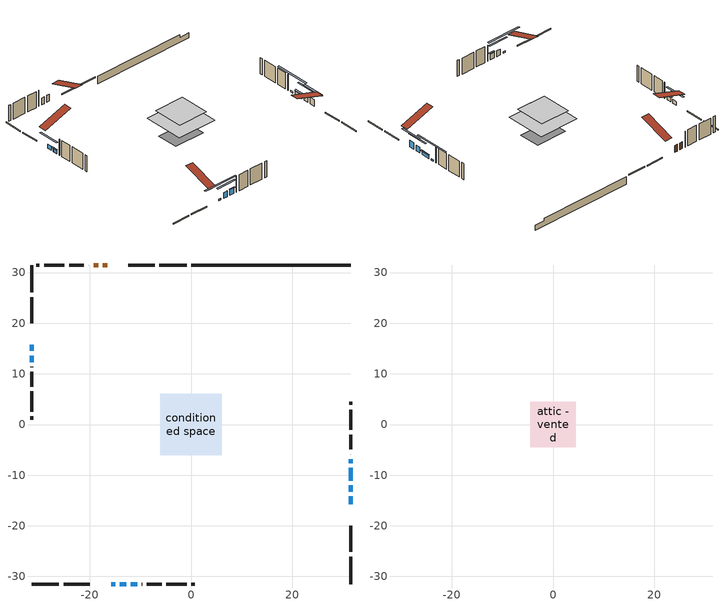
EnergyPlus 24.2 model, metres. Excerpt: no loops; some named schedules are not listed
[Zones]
conditioned space
 floor outside (Floor1 construction): -2.06,-2.06 -2.06,2.06 2.06,2.06 2.06,-2.06 z0.31
 floor adiabatic (AdiabaticFloorConstruction): -6.05,-6.05 -6.05,6.05 6.05,6.05 6.05,-6.05 z2.75
 floor foundation (Slab1 construction): -4.73,-3.12 -4.73,3.12 4.73,3.12 4.73,-3.12 z-1.92
 wall outside (RimJoist1 construction): -0.84,31.48 -6.26,31.48 / -31.48,-31.48 -26.07,-31.48 / -31.48,31.48 -31.48,26.07 / 31.48,-31.48 31.48,-26.07 z0.31:0.61
 wall outside (RimJoist2 construction): -7.19,31.48 -12.37,31.48 / -25.14,-31.48 -19.96,-31.48 / -31.48,25.14 -31.48,19.96 / 31.48,-25.14 31.48,-19.96 z0.31:0.61
 wall outside (AdiabaticWallConstruction 1): -16.54,31.48 -17.41,31.48 / -18.34,31.48 -19.21,31.48 z0.31:2.34
 wall outside (AdiabaticWallConstruction): 31.48,-15.78 31.48,-14.18 z0.31:2.34; -15.78,-31.48 -14.99,-31.48 / 31.48,-7.61 31.48,-6.82 z0.31:0.77; -14.06,-31.48 -12.82,-31.48 / -11.89,-31.48 -10.65,-31.48 / 31.48,-13.25 31.48,-12.01 z0.31:2.04; 31.48,-11.08 31.48,-8.54 / -31.48,15.78 -31.48,14.51 / -31.48,13.58 -31.48,12.31 z0.31:1.43
 wall outside (Wall1 construction): -20.14,31.48 -20.2,31.48 / -9.72,-31.48 -9.66,-31.48 / -31.48,11.38 -31.48,11.32 / 31.48,-5.89 31.48,-5.83 z0.31:5.19
 wall outside (Wall2 construction): -21.13,31.48 -24.05,31.48 / -8.73,-31.48 -5.81,-31.48 / -31.48,10.39 -31.48,7.47 / 31.48,-4.9 31.48,-1.98 z0.31:5.19
 wall outside (Wall3 construction): -24.98,31.48 -28.98,31.48 / -4.88,-31.48 -0.88,-31.48 / -31.48,6.54 -31.48,2.54 / 31.48,-1.05 31.48,2.95 z0.31:5.19
 wall outside (Wall4 construction): -29.9,31.48 -30.55,31.48 / 0.05,-31.48 0.7,-31.48 / -31.48,1.61 -31.48,0.96 / 31.48,3.88 31.48,4.52 z0.31:5.19
 wall foundation (FoundationWall1 construction): 0.09,31.48,-1.92 0.09,31.48,0.31 28.34,31.48,0.31 28.34,31.48,-0.48 31.48,31.48,-0.48 31.48,31.48,-1.92
 window (WindowConstruction): 31.48,-15.78 31.48,-14.18 z0.31:2.34
 window (WindowConstruction 8): -15.78,-31.48 -14.99,-31.48 z0.31:0.77
 window (WindowConstruction 1): -14.06,-31.48 -12.82,-31.48 z0.31:2.04
 window (WindowConstruction 2): -11.89,-31.48 -10.65,-31.48 z0.31:2.04
 window (WindowConstruction 3): 31.48,-13.25 31.48,-12.01 z0.31:2.04
 window (WindowConstruction 4): 31.48,-11.08 31.48,-8.54 z0.31:1.43
 window (WindowConstruction 5): -31.48,15.78 -31.48,14.51 z0.31:1.43
 window (WindowConstruction 6): -31.48,13.58 -31.48,12.31 z0.31:1.43
 window (WindowConstruction 7): 31.48,-7.61 31.48,-6.82 z0.31:0.77
 door (Door): -16.54,31.48 -17.41,31.48 z0.31:2.34
 door (Door 1): -18.34,31.48 -19.21,31.48 z0.31:2.34
 ceiling adiabatic (AdiabaticFloorConstruction): 6.05,-6.05 6.05,6.05 -6.05,6.05 -6.05,-6.05 z2.75
attic - vented
 floor to conditioned space (Floor2 construction Reversed): -4.52,-4.52 -4.52,4.52 4.52,4.52 4.52,-4.52 z5.19
 roof outside (Roof1 construction): -15.61,31.48,5.19 -15.61,22.68,8.12 -13.29,22.68,8.12 -13.29,31.48,5.19; -16.71,-31.48,5.19 -16.71,-22.68,8.12 -19.03,-22.68,8.12 -19.03,-31.48,5.19; -31.48,16.71,5.19 -22.68,16.71,8.12 -22.68,19.03,8.12 -31.48,19.03,5.19; 31.48,-16.71,5.19 22.68,-16.71,8.12 22.68,-19.03,8.12 31.48,-19.03,5.19
shading: 31.48,-11.72 31.48,-18.24 31.89,-18.24 31.89,-11.72 z4.8; -10.09,-31.48 -20.68,-31.48 -20.68,-31.89 -10.09,-31.89 z5.67; -10.36,-31.48 -16.52,-31.48 -16.52,-31.89 -10.36,-31.89 z4.5; -10.45,-31.48 -12.09,-31.48 -12.09,-31.89 -10.45,-31.89 z2.24; 31.48,-9.55 31.48,-15.71 31.89,-15.71 31.89,-9.55 z4.5; 31.48,-8.33 31.48,-11.28 31.89,-11.28 31.89,-8.33 z1.63; -31.48,12.05 -31.48,18.24 -31.89,18.24 -31.89,12.05 z3.89; -31.48,12.11 -31.48,13.78 -31.89,13.78 -31.89,12.11 z1.63; 31.48,-1.92 31.48,-12.51 31.89,-12.51 31.89,-1.92 z5.67
[Building]
Building 1: Terrain=Suburbs
[Site:Location]
Toronto City Centre_ON: Latitude {deg}=43.63; Longitude {deg}=-79.39; Time Zone {hr}=-5; Elevation {m}=77; Keep Site Location Information=Yes
[Site:GroundTemperature:Shallow]
5.01852, 3.26908, 3.12898, 3.95918, 7.29196, 10.6092, 13.4851, 15.3069, 15.4617, 13.9799, 11.1774, 7.9619
[Site:WaterMainsTemperature]
Calculation Method=Schedule; Temperature Schedule=mains temperature schedule
[Material] Roughness=Rough; Thermal Absorptance=0.9
Name | Thickness {m} | Conductivity {W/m-K} | Density {kg/m3} | Specific Heat {J/kg-K} | Solar Absorptance | Visible Absorptance
asphalt or fiberglass shingles | 0.00635 | 0.162714 | 1121.4 | 1465.45 | 0.4 | 0.4
ceiling loosefill ins | 0.423333 | 0.0480833 | 16.02 | 1046.75 | 0.7 | 0.7
ceiling stud and cavity | 0.1397 | 0.193034 | 65.682 | 1177.47 | 0.7 | 0.7
concrete 4.0 in. | 0.1016 | 1.803125 | 2242.8 | 837.4 | 0.7 | 0.7
concrete 8.0 in. | 0.2032 | 1.803125 | 2242.8 | 837.4 | 0.7 | 0.7
door material | 0.04445 | 0.053851 | 512.64 | 1214.23 | 0.7 | 0.7
door material 1 | 0.04445 | 0.188738 | 512.64 | 1214.23 | 0.7 | 0.7
exterior vertical ins | 0.0457286 | 0.029427 | 32.04 | 1214.23 | 0.7 | 0.7
floor covering | 0.0127 | 0.0433444 | 54.468 | 1339.84 | 0.6 | 0.6
floor rigid ins; rim joist rigid ins | 0.051816 | 0.029427 | 32.04 | 1214.23 | 0.7 | 0.7
floor rigid ins 1; wall rigid ins | 0.512978 | 0.029427 | 32.04 | 1214.23 | 0.7 | 0.7
floor stud and cavity | 0.1397 | 0.110468 | 92.3553 | 1139.71 | 0.7 | 0.7
floor stud and cavity 1 | 0.1397 | 1.75129 | 37.0049 | 1207.88 | 0.7 | 0.7
furniture material conditioned space 1 | 0.1524 | 0.115458 | 640.8 | 1214.23 | 0.6 | 0.6
gypsum board | 0.0127 | 0.160291 | 801 | 837.4 | 0.6 | 0.6
gypsum board 1 | 0.0127 | 0.160291 | 801 | 837.4 | 0.7 | 0.7
osb sheathing 0.5 in. | 0.0127 | 0.115458 | 512.64 | 1214.23 | 0.7 | 0.7
osb sheathing 0.75 in. | 0.01905 | 0.115458 | 512.64 | 1214.23 | 0.7 | 0.7
osb sheathing 2.0 in. | 0.0508 | 0.115458 | 512.64 | 1214.23 | 0.7 | 0.7
rim joist stud and cavity | 0.0508 | 0.308293 | 125.044 | 1163.47 | 0.6 | 0.6
rim joist stud and cavity 1 | 0.0508 | 0.107068 | 50.32683 | 1063.81 | 0.6 | 0.6
slab rigid ins | 0.00025908 | 0.029427 | 32.04 | 1214.23 | 0.7 | 0.7
wall stud and cavity | 0.1397 | 0.17631 | 139.0536 | 1170.24 | 0.7 | 0.7
wall stud and cavity 1 | 0.1397 | 0.0826441 | 139.0536 | 1170.24 | 0.7 | 0.7
wall stud and cavity 2 | 0.1397 | 0.0823866 | 139.0536 | 1170.24 | 0.7 | 0.7
wall stud and cavity 3 | 0.1397 | 0.116332 | 139.0536 | 1170.24 | 0.7 | 0.7
wall stud and cavity 4 | 0.0889 | 0.380278 | 52.3479 | 1209.89 | 0.7 | 0.7
wall stud and cavity 5 | 0.0889 | 0.391764 | 83.0341 | 1211.67 | 0.7 | 0.7
wood siding | 0.0254 | 0.102417 | 544.68 | 1172.36 | 0.4 | 0.4
wood siding 1; wood siding 2; wood siding 3 | 0.0254 | 0.102417 | 544.68 | 1172.36 | 0.7 | 0.7
[WindowMaterial:SimpleGlazingSystem]
Name | U-Factor {W/m2-K} | Solar Heat Gain Coefficient
WindowMaterial | 2.98322 | 0.58
WindowMaterial 1 | 2.532388 | 0.56
WindowMaterial 2 | 2.59882 | 0.53
WindowMaterial 3 | 2.81969 | 0.38
[Construction]
AdiabaticFloorConstruction: floor stud and cavity 1, floor rigid ins 1, osb sheathing 0.75 in., floor covering
AdiabaticWallConstruction: wood siding 2, wall rigid ins, wall stud and cavity 4, gypsum board
AdiabaticWallConstruction 1: wood siding 3, wall rigid ins, wall stud and cavity 4, gypsum board
Door: door material
Door 1: door material 1
Floor1 construction: floor stud and cavity, floor rigid ins, osb sheathing 0.75 in., floor covering
Floor2 construction Reversed: gypsum board, ceiling stud and cavity, ceiling loosefill ins
FoundationWall1 construction: concrete 8.0 in., gypsum board 1
furniture construction conditioned space 1: furniture material conditioned space 1
PartitionWallConstruction: gypsum board, wall stud and cavity 5, gypsum board
RimJoist1 construction: wood siding 1, rim joist rigid ins, osb sheathing 2.0 in., rim joist stud and cavity
RimJoist2 construction: wood siding 1, rim joist stud and cavity 1
Roof1 construction: asphalt or fiberglass shingles
Slab1 construction: slab rigid ins, concrete 4.0 in.
Wall1 construction: wood siding, osb sheathing 0.5 in., wall stud and cavity, gypsum board
Wall2 construction: wood siding, osb sheathing 0.5 in., wall stud and cavity 1, gypsum board
Wall3 construction: wood siding, osb sheathing 0.5 in., wall stud and cavity 2, gypsum board
Wall4 construction: wood siding, osb sheathing 0.5 in., wall stud and cavity 3, gypsum board
WindowConstruction: WindowMaterial
WindowConstruction 1; WindowConstruction 2; WindowConstruction 3: WindowMaterial 1
WindowConstruction 4; WindowConstruction 5; WindowConstruction 6: WindowMaterial 2
WindowConstruction 7; WindowConstruction 8: WindowMaterial 3
[Zone] Multiplier=1; Part of Total Floor Area=Yes
Name | Volume {m3}
attic - vented | 38.9351
conditioned space | 502
[Space]
Name | Zone | Volume {m3}
attic - vented 1 | attic - vented | 38.9351
conditioned space 1 | conditioned space | 502
[ZoneInfiltration:EffectiveLeakageArea]
infil attic - vented 1: Zone or Space=attic - vented 1; Schedule=Always On Discrete; Effective Air Leakage Area {cm2}=3440.84; Stack Coefficient=0.000204092; Wind Coefficient=9.65236e-06
[ZoneMixing]
whole house fan mix: Zone or Space=attic - vented; Schedule=Always On Continuous; Design Flow Rate Calculation Method=Flow/Zone; Design Flow Rate {m3/s}=0; Source Zone or Space=conditioned space
[SurfaceProperty:ExposedFoundationPerimeter]
Slab1: Exposed Perimeter Calculation Method=TotalExposedPerimeter; Total Exposed Perimeter {m}=31.394
[InternalMass] Zone or ZoneList=conditioned space; Space or SpaceList=conditioned space 1
Name | Construction | Surface Area {m2}
furniture mass conditioned space 1 | furniture construction conditioned space 1 | 88.9998
partition wall mass | PartitionWallConstruction | 222.499
[Lights]
interior lighting: Zone or ZoneList or Space or SpaceList=conditioned space 1; Schedule=interior lighting schedule; Design Level Calculation Method=LightingLevel; Lighting Level {W}=343.2; Return Air Fraction=0; Fraction Radiant=0.6; Fraction Visible=0.2; Fraction Replaceable=1
[People]
occupants: Zone or ZoneList or Space or SpaceList=conditioned space 1; Number of People Schedule=occupants schedule; Number of People Calculation Method=People; Number of People=3; Fraction Radiant=0.314171; Sensible Heat Fraction=0.56303; Activity Level Schedule=occupants activity schedule; Carbon Dioxide Generation Rate {m3/s-W}=0; Enable ASHRAE 55 Comfort Warnings=No; Mean Radiant Temperature Calculation Type=EnclosureAveraged
[ElectricEquipment] Zone or ZoneList or Space or SpaceList=conditioned space 1; Design Level Calculation Method=EquipmentLevel
Name | Schedule | Design Level {W} | Fraction Latent | Fraction Radiant | Fraction Lost
clothes dryer | clothes dryer schedule | 140.772 | 0.015 | 0.081 | 0.85
clothes washer | clothes washer schedule | 32.1985 | 0.03 | 0.162 | 0.7
cooking range | cooking range schedule | 215.147 | 0.08 | 0.432 | 0.2
dishwasher | dishwasher schedule | 66.8632 | 0.3 | 0.18 | 0.4
fridge | fridge schedule | 72.9452 | 0 | 0.6 | 0
mech vent bath fan 0 | mech vent bath fan 0 schedule | 50.2 | 0 | 0 | 1
mech vent bath fan 1 | mech vent bath fan 1 schedule | 50.2 | 0 | 0 | 1
mech vent house fan | mech vent house fan schedule | 0 | 0 | 0 | 1
mech vent house fan cfis | mech vent house fan cfis schedule | 0 | 0 | 0 | 0
mech vent range fan 0 | mech vent range fan 0 schedule | 57 | 0 | 0 | 1
misc plug loads | misc plug loads schedule | 494.7 | 0.045 | 0.513 | 0.1
whole house fan | Always On Discrete | 0 | 0 | 0 | 1
[OtherEquipment] Zone or ZoneList or Space or SpaceList=conditioned space 1; Design Level Calculation Method=EquipmentLevel
Name | Fuel Type | Schedule | Design Level {W} | Fraction Latent | Fraction Radiant | Fraction Lost
clothes dryer 1 | Electricity | clothes dryer schedule | 0 | 0.015 | 0.081 | 0.85
cooking range 1 | Electricity | cooking range schedule | 0 | 0.08 | 0.432 | 0.2
general water use latent | None | general water use schedule | 62.594 | 1 | 0 | 0
general water use sensible | None | general water use schedule | -61.6891 | 0 | 0.6 | 0
mech vent house fan latent load | None | Always On Discrete | 0 | 1 | 0 | 0
mech vent house fan sensible load | None | Always On Discrete | 0 | 0 | 0 | 0
water heater energy adjustment1 | NaturalGas | Always On Discrete | 0.01 | 0 | 0 | 1
[ZoneInfiltration:DesignFlowRate] Zone or ZoneList or Space or SpaceList=conditioned space 1; Schedule=Always On Discrete; Design Flow Rate Calculation Method=Flow/Zone; Design Flow Rate {m3/s}=0
infil flow; natural vent flow; whole house fan flow
[AvailabilityManager:Scheduled]
central ac and furnace airloop Availability Manager: Schedule=Always On Discrete
[Foundation:Kiva]
Foundation Kiva 1: Initial Indoor Air Temperature {C}=18; Wall Height Above Grade {m}=0.310012; Wall Depth Below Slab {m}=0.2032; Custom Block Material Name 1=exterior vertical ins; Custom Block Depth 1 {m}=2.23001; Custom Block X Position 1 {m}=0.2159; Custom Block Z Position 1 {m}=0
[Foundation:Kiva:Settings]
Soil Conductivity {W/m-K}=0.849921; Soil Density {kg/m3}=1842.3; Soil Specific Heat {J/kg-K}=418.7; Ground Solar Absorptivity=0.9; Ground Thermal Absorptivity=0.9; Ground Surface Roughness {m}=0.03; Far-Field Width {m}=40; Deep-Ground Boundary Condition=ZeroFlux; Deep-Ground Depth {m}=40; Minimum Cell Dimension {m}=0.2; Maximum Cell Growth Coefficient=3; Simulation Timestep=Timestep
[Exterior:Lights]
exterior lighting: Schedule=exterior lighting schedule; Design Level {W}=75.6
[EnergyManagementSystem:GlobalVariable]
central_ac_and_furnace_airloop_Fan_RTF
infil_program_Qfan
infil_program_Qinf
natural_vent_program_Qnv
natural_vent_program_Qwhf
[EnergyManagementSystem:Sensor]
Name | Output:Variable or Output:Meter Index Key | Output:Variable or Output:Meter
airflow_gain | infil flow | Infiltration Sensible Heat Gain Energy
airflow_gain_1 | natural vent flow | Infiltration Sensible Heat Gain Energy
airflow_gain_2 | whole house fan flow | Infiltration Sensible Heat Gain Energy
airflow_loss | infil flow | Infiltration Sensible Heat Loss Energy
airflow_loss_1 | natural vent flow | Infiltration Sensible Heat Loss Energy
airflow_loss_2 | whole house fan flow | Infiltration Sensible Heat Loss Energy
clg_load_cond |  | Cooling:EnergyTransfer:Zone:CONDITIONED SPACE
clg_sp_s; clg_sp_s_1 | cooling setpoint | Schedule Value
clothes_dryer_exhaust_0_sch_s | clothes dryer exhaust 0 schedule | Schedule Value
cool_season | cooling season schedule | Schedule Value
htg_load_cond |  | Heating:EnergyTransfer:Zone:CONDITIONED SPACE
htg_sp_s; htg_sp_s_1 | heating setpoint | Schedule Value
ig_ee_conv | clothes dryer | Electric Equipment Convective Heating Energy
ig_ee_conv_2 | cooking range | Electric Equipment Convective Heating Energy
ig_ee_conv_4 | fridge | Electric Equipment Convective Heating Energy
ig_ee_conv_5 | misc plug loads | Electric Equipment Convective Heating Energy
ig_ee_conv_6 | whole house fan | Electric Equipment Convective Heating Energy
ig_ee_rad | clothes dryer | Electric Equipment Radiant Heating Energy
ig_ee_rad_2 | cooking range | Electric Equipment Radiant Heating Energy
ig_ee_rad_4 | fridge | Electric Equipment Radiant Heating Energy
ig_ee_rad_5 | misc plug loads | Electric Equipment Radiant Heating Energy
ig_ee_rad_6 | whole house fan | Electric Equipment Radiant Heating Energy
ig_lgt_conv | interior lighting | Lights Convective Heating Energy
ig_lgt_rad | interior lighting | Lights Radiant Heating Energy
ig_lgt_vis | interior lighting | Lights Visible Radiation Heating Energy
ig_oe_conv | clothes dryer 1 | Other Equipment Convective Heating Energy
ig_oe_conv_1 | cooking range 1 | Other Equipment Convective Heating Energy
ig_oe_conv_2 | general water use latent | Other Equipment Convective Heating Energy
ig_oe_conv_3 | general water use sensible | Other Equipment Convective Heating Energy
ig_oe_conv_4 | water heater energy adjustment1 | Other Equipment Convective Heating Energy
ig_oe_rad | clothes dryer 1 | Other Equipment Radiant Heating Energy
ig_oe_rad_1 | cooking range 1 | Other Equipment Radiant Heating Energy
ig_oe_rad_2 | general water use latent | Other Equipment Radiant Heating Energy
ig_oe_rad_3 | general water use sensible | Other Equipment Radiant Heating Energy
ig_oe_rad_4 | water heater energy adjustment1 | Other Equipment Radiant Heating Energy
ig_ppl_conv | occupants | People Convective Heating Energy
ig_ppl_rad | occupants | People Radiant Heating Energy
im_conv | furniture mass conditioned space 1 | Surface Inside Face Convection Heat Gain Energy
im_conv_1 | partition wall mass | Surface Inside Face Convection Heat Gain Energy
im_ig | furniture mass conditioned space 1 | Surface Inside Face Internal Gains Radiation Heat Gain Energy
im_ig_1 | partition wall mass | Surface Inside Face Internal Gains Radiation Heat Gain Energy
im_lgt | furniture mass conditioned space 1 | Surface Inside Face Lights Radiation Heat Gain Energy
im_lgt_1 | partition wall mass | Surface Inside Face Lights Radiation Heat Gain Energy
im_sol | furniture mass conditioned space 1 | Surface Inside Face Solar Radiation Heat Gain Energy
im_sol_1 | partition wall mass | Surface Inside Face Solar Radiation Heat Gain Energy
im_surf | furniture mass conditioned space 1 | Surface Inside Face Net Surface Thermal Radiation Heat Gain Energy
im_surf_1 | partition wall mass | Surface Inside Face Net Surface Thermal Radiation Heat Gain Energy
mech_vent_bath_fan_0_sch_s | mech vent bath fan 0 schedule | Schedule Value
mech_vent_bath_fan_1_sch_s | mech vent bath fan 1 schedule | Schedule Value
mech_vent_range_fan_0_sch_s | mech vent range fan 0 schedule | Schedule Value
mv_conv | mech vent bath fan 0 | Electric Equipment Convective Heating Energy
mv_conv_1 | mech vent bath fan 1 | Electric Equipment Convective Heating Energy
mv_conv_2 | mech vent house fan | Electric Equipment Convective Heating Energy
mv_conv_3 | mech vent house fan cfis | Electric Equipment Convective Heating Energy
mv_conv_4 | mech vent range fan 0 | Electric Equipment Convective Heating Energy
mv_conv_5 | mech vent house fan latent load | Other Equipment Convective Heating Energy
mv_conv_6 | mech vent house fan sensible load | Other Equipment Convective Heating Energy
mv_rad | mech vent bath fan 0 | Electric Equipment Radiant Heating Energy
mv_rad_1 | mech vent bath fan 1 | Electric Equipment Radiant Heating Energy
mv_rad_2 | mech vent house fan | Electric Equipment Radiant Heating Energy
mv_rad_3 | mech vent house fan cfis | Electric Equipment Radiant Heating Energy
mv_rad_4 | mech vent range fan 0 | Electric Equipment Radiant Heating Energy
mv_rad_5 | mech vent house fan latent load | Other Equipment Radiant Heating Energy
mv_rad_6 | mech vent house fan sensible load | Other Equipment Radiant Heating Energy
natural_vent_s | natural vent schedule | Schedule Value
out_pb_s |  | Site Outdoor Air Barometric Pressure
out_wt_s |  | Site Outdoor Air Humidity Ratio
site_vw_s |  | Site Wind Speed
ss_back_out | Window1 | Surface Window Shortwave from Zone Back Out Window Heat Transfer Rate
ss_back_out_1 | Window10 | Surface Window Shortwave from Zone Back Out Window Heat Transfer Rate
ss_back_out_2 | Window2 | Surface Window Shortwave from Zone Back Out Window Heat Transfer Rate
ss_back_out_3 | Window3 | Surface Window Shortwave from Zone Back Out Window Heat Transfer Rate
ss_back_out_4 | Window4 | Surface Window Shortwave from Zone Back Out Window Heat Transfer Rate
ss_back_out_5 | Window5 | Surface Window Shortwave from Zone Back Out Window Heat Transfer Rate
ss_back_out_6 | Window7 | Surface Window Shortwave from Zone Back Out Window Heat Transfer Rate
ss_back_out_7 | Window8 | Surface Window Shortwave from Zone Back Out Window Heat Transfer Rate
ss_back_out_8 | Window9 | Surface Window Shortwave from Zone Back Out Window Heat Transfer Rate
ss_conv | Door1 | Surface Inside Face Convection Heat Gain Energy
ss_conv_1 | Door2 | Surface Inside Face Convection Heat Gain Energy
ss_conv_10 | Window9 | Surface Inside Face Convection Heat Gain Energy
ss_conv_2 | Window1 | Surface Inside Face Convection Heat Gain Energy
ss_conv_3 | Window10 | Surface Inside Face Convection Heat Gain Energy
ss_conv_4 | Window2 | Surface Inside Face Convection Heat Gain Energy
ss_conv_5 | Window3 | Surface Inside Face Convection Heat Gain Energy
ss_conv_6 | Window4 | Surface Inside Face Convection Heat Gain Energy
ss_conv_7 | Window5 | Surface Inside Face Convection Heat Gain Energy
ss_conv_8 | Window7 | Surface Inside Face Convection Heat Gain Energy
ss_conv_9 | Window8 | Surface Inside Face Convection Heat Gain Energy
ss_ig | Door1 | Surface Inside Face Internal Gains Radiation Heat Gain Energy
ss_ig_1 | Door2 | Surface Inside Face Internal Gains Radiation Heat Gain Energy
ss_ig_10 | Window9 | Surface Inside Face Internal Gains Radiation Heat Gain Energy
ss_ig_2 | Window1 | Surface Inside Face Internal Gains Radiation Heat Gain Energy
ss_ig_3 | Window10 | Surface Inside Face Internal Gains Radiation Heat Gain Energy
ss_ig_4 | Window2 | Surface Inside Face Internal Gains Radiation Heat Gain Energy
ss_ig_5 | Window3 | Surface Inside Face Internal Gains Radiation Heat Gain Energy
ss_ig_6 | Window4 | Surface Inside Face Internal Gains Radiation Heat Gain Energy
ss_ig_7 | Window5 | Surface Inside Face Internal Gains Radiation Heat Gain Energy
ss_ig_8 | Window7 | Surface Inside Face Internal Gains Radiation Heat Gain Energy
ss_ig_9 | Window8 | Surface Inside Face Internal Gains Radiation Heat Gain Energy
ss_lgt | Door1 | Surface Inside Face Lights Radiation Heat Gain Energy
ss_lgt_1 | Door2 | Surface Inside Face Lights Radiation Heat Gain Energy
ss_sol | Door1 | Surface Inside Face Solar Radiation Heat Gain Energy
ss_sol_1 | Door2 | Surface Inside Face Solar Radiation Heat Gain Energy
ss_surf | Door1 | Surface Inside Face Net Surface Thermal Radiation Heat Gain Energy
ss_surf_1 | Door2 | Surface Inside Face Net Surface Thermal Radiation Heat Gain Energy
ss_surf_10 | Window9 | Surface Inside Face Net Surface Thermal Radiation Heat Gain Energy
ss_surf_2 | Window1 | Surface Inside Face Net Surface Thermal Radiation Heat Gain Energy
ss_surf_3 | Window10 | Surface Inside Face Net Surface Thermal Radiation Heat Gain Energy
ss_surf_4 | Window2 | Surface Inside Face Net Surface Thermal Radiation Heat Gain Energy
ss_surf_5 | Window3 | Surface Inside Face Net Surface Thermal Radiation Heat Gain Energy
ss_surf_6 | Window4 | Surface Inside Face Net Surface Thermal Radiation Heat Gain Energy
ss_surf_7 | Window5 | Surface Inside Face Net Surface Thermal Radiation Heat Gain Energy
ss_surf_8 | Window7 | Surface Inside Face Net Surface Thermal Radiation Heat Gain Energy
ss_surf_9 | Window8 | Surface Inside Face Net Surface Thermal Radiation Heat Gain Energy
ss_trans_in | Window1 | Surface Window Transmitted Solar Radiation Rate
ss_trans_in_1 | Window10 | Surface Window Transmitted Solar Radiation Rate
ss_trans_in_2 | Window2 | Surface Window Transmitted Solar Radiation Rate
ss_trans_in_3 | Window3 | Surface Window Transmitted Solar Radiation Rate
ss_trans_in_4 | Window4 | Surface Window Transmitted Solar Radiation Rate
ss_trans_in_5 | Window5 | Surface Window Transmitted Solar Radiation Rate
ss_trans_in_6 | Window7 | Surface Window Transmitted Solar Radiation Rate
ss_trans_in_7 | Window8 | Surface Window Transmitted Solar Radiation Rate
ss_trans_in_8 | Window9 | Surface Window Transmitted Solar Radiation Rate
ss_trans_out | Window1 | Surface Inside Face Initial Transmitted Diffuse Transmitted Out Window Solar Radiation Rate
ss_trans_out_1 | Window10 | Surface Inside Face Initial Transmitted Diffuse Transmitted Out Window Solar Radiation Rate
ss_trans_out_2 | Window2 | Surface Inside Face Initial Transmitted Diffuse Transmitted Out Window Solar Radiation Rate
ss_trans_out_3 | Window3 | Surface Inside Face Initial Transmitted Diffuse Transmitted Out Window Solar Radiation Rate
ss_trans_out_4 | Window4 | Surface Inside Face Initial Transmitted Diffuse Transmitted Out Window Solar Radiation Rate
ss_trans_out_5 | Window5 | Surface Inside Face Initial Transmitted Diffuse Transmitted Out Window Solar Radiation Rate
ss_trans_out_6 | Window7 | Surface Inside Face Initial Transmitted Diffuse Transmitted Out Window Solar Radiation Rate
ss_trans_out_7 | Window8 | Surface Inside Face Initial Transmitted Diffuse Transmitted Out Window Solar Radiation Rate
ss_trans_out_8 | Window9 | Surface Inside Face Initial Transmitted Diffuse Transmitted Out Window Solar Radiation Rate
s_conv | Floor1 | Surface Inside Face Convection Heat Gain Energy
s_conv_1 | Floor2 | Surface Inside Face Convection Heat Gain Energy
s_conv_10 | RimJoist2:180 | Surface Inside Face Convection Heat Gain Energy
s_conv_11 | RimJoist2:270 | Surface Inside Face Convection Heat Gain Energy
s_conv_12 | RimJoist2:90 | Surface Inside Face Convection Heat Gain Energy
s_conv_13 | Slab1 | Surface Inside Face Convection Heat Gain Energy
s_conv_14 | Wall1:0 | Surface Inside Face Convection Heat Gain Energy
s_conv_15 | Wall1:180 | Surface Inside Face Convection Heat Gain Energy
s_conv_16 | Wall1:270 | Surface Inside Face Convection Heat Gain Energy
s_conv_17 | Wall1:90 | Surface Inside Face Convection Heat Gain Energy
s_conv_18 | Wall2:0 | Surface Inside Face Convection Heat Gain Energy
s_conv_19 | Wall2:180 | Surface Inside Face Convection Heat Gain Energy
s_conv_2 | FoundationWall1 | Surface Inside Face Convection Heat Gain Energy
s_conv_20 | Wall2:270 | Surface Inside Face Convection Heat Gain Energy
s_conv_21 | Wall2:90 | Surface Inside Face Convection Heat Gain Energy
